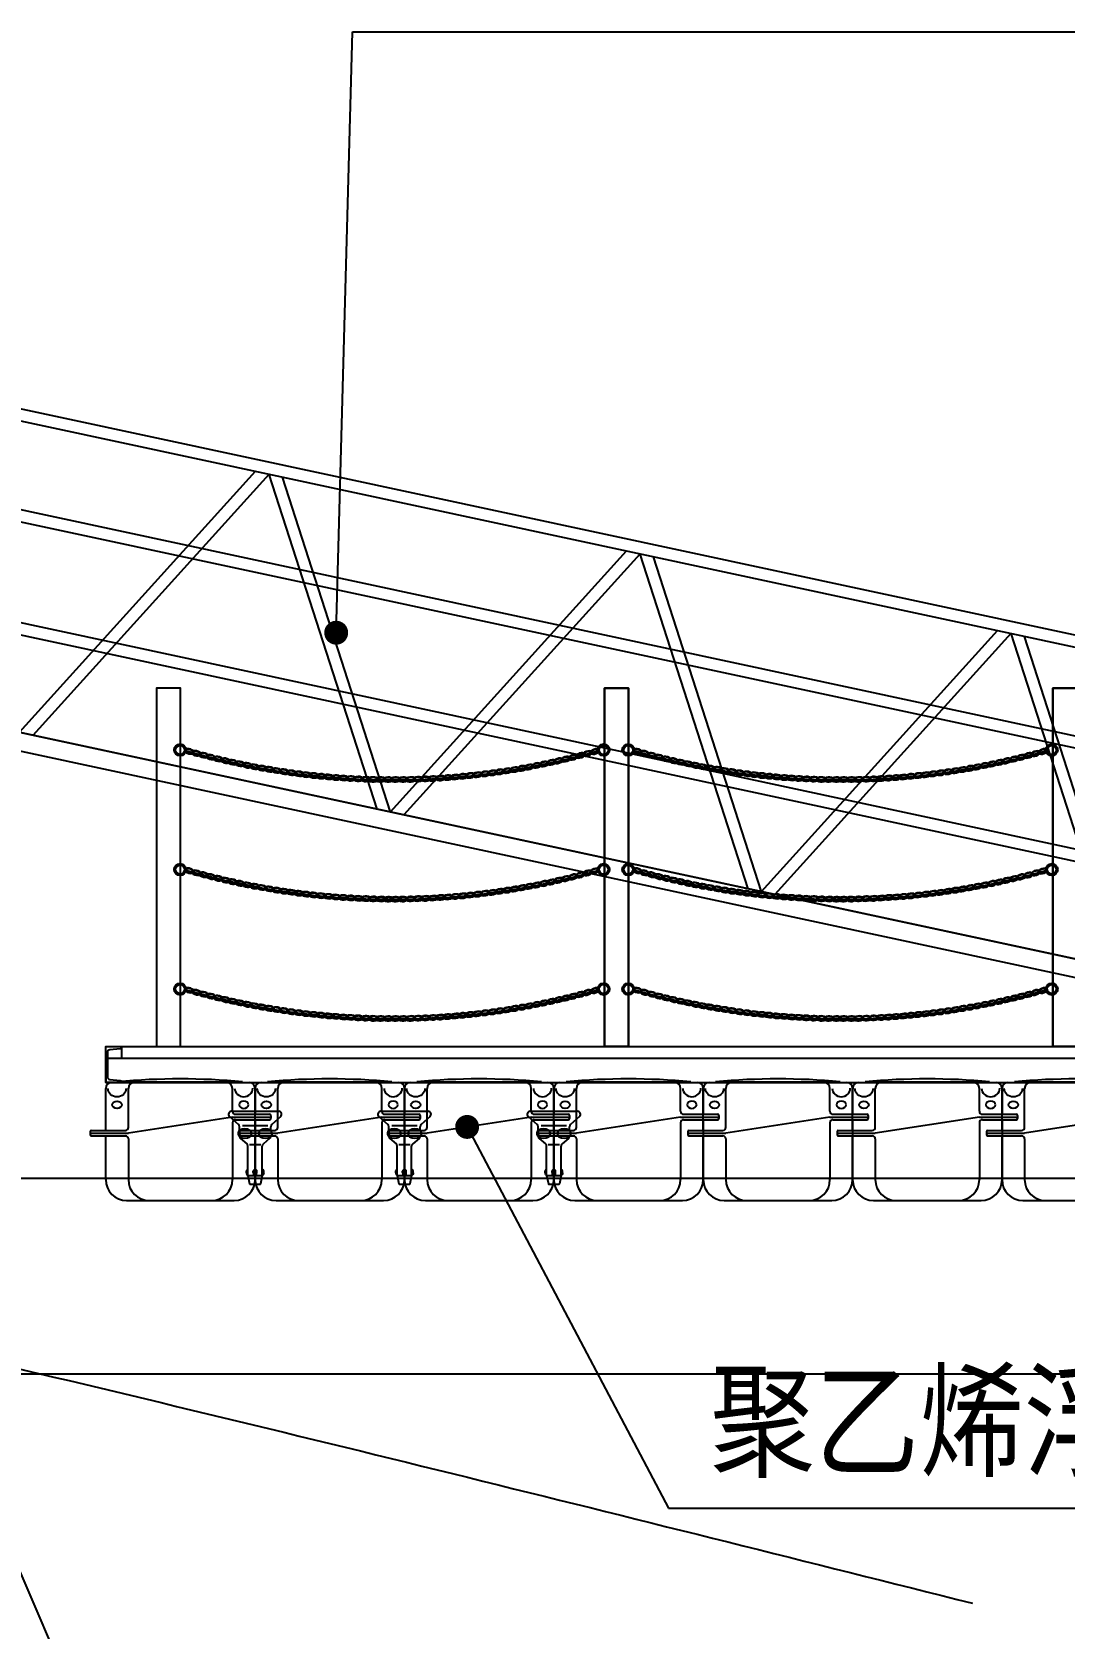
# Model space of a CAD drawing. Header units: millimetres. Extents: x 7263 to 319917, y -161937 to 156976.
# Drawn here: x 77229 to 80683, y 7155 to 12499 of the extents above; entities that cross this region are included whole.
import ezdxf

# ---------------------------------------------------------------- set-up
doc = ezdxf.new("R2010")
doc.units = ezdxf.units.MM
doc.header["$LTSCALE"] = 1000
for name, color, linetype in [('00-HATCH(填充)', 250, 'Continuous'), ('DIM_LEAD', 3, 'Continuous'), ('PUB_TEXT', 7, 'Continuous'), ('W-PLASTIC_RAILINGS塑木栏杆', 6, 'Continuous'), ('W-REVETMENT驳岸', 251, 'Continuous'), ('W-STEEL_FRAME钢架', 3, 'Continuous'), ('W-STEEL_KEEL钢龙骨', 5, 'Continuous')]:
    doc.layers.add(name, color=color, linetype=linetype)
doc.styles.add('_TCH_DIM', font='SIMPLEX.shx', dxfattribs={"bigfont": 'hztxt.shx'})

# ---------------------------------------------------------------- blocks, each defined once
blk = doc.blocks.new('引桥')
at = {"color": 4}
for p, q in [((-2273.4, 539.9), (-2290, 579.9)), ((2273.4, 539.9), (2290, 579.9)), ((-2490, 379.9), (-2450, 363.3)), ((2450, 363.3), (2490, 379.9))]:
    blk.add_line(p, q, dxfattribs=at)
at = {"color": 0}
for p, q in [((2450, 249.9), (-2450, 249.9)), ((2450, 209.9), (-2450, 209.9)), ((2450, -120.1), (-2450, -120.1)), ((2450, -160.1), (-2450, -160.1))]:
    blk.add_line(p, q, dxfattribs=at)
for p, q in [((-2500, -480.1), (-2571, -487.7)), ((-2500, -480.1), (-2500, -540.1)), ((-2500, -540.1), (-2571, -532.5)), ((2440, -540.1), (2500, -540.1)), ((2440, -540.1), (2447.6, -611.1)), ((2500, -540.1), (2492.4, -611.1))]:
    blk.add_line(p, q)
at = {"color": 3, "lineweight": 5}
for p, q in [((-2500, -540.1), (-2500, -480.1)), ((2500, -540.1), (2440, -540.1))]:
    blk.add_line(p, q, dxfattribs=at)
at = {"color": 3}
blk.add_line((2500, -480.1), (-2445, -480.1), dxfattribs=at)
at = {"color": 4}
for points in [[(2290, 579.9), (-2290, 579.9), (-2490, 379.9), (-2490, -480.1)], [(2273.4, 539.9), (-2273.4, 539.9), (-2450, 363.3), (-2450, -480.1)], [(2450, -480.1), (2450, 363.3), (2273.4, 539.9)], [(2490, -480.1), (2490, 379.9), (2290, 579.9)]]:
    blk.add_lwpolyline(points, dxfattribs=at)
for points in [[(-1316.4, 539.9), (-1905.3, -480.1)], [(-1270.2, 539.9), (-1859.1, -480.1)], [(-1270.2, 539.9), (-681.3, -480.1)], [(-1224, 539.9), (-635.1, -480.1)], [(-46.2, 539.9), (-635.1, -480.1)], [(0, 539.9), (-588.9, -480.1)], [(0, 539.9), (588.9, -480.1)], [(46.2, 539.9), (635.1, -480.1)], [(1224, 539.9), (635.1, -480.1)], [(1270.2, 539.9), (681.3, -480.1)], [(1270.2, 539.9), (1859.1, -480.1)], [(1316.4, 539.9), (1905.3, -480.1)], [(-1905.3, -480.1), (-2413.4, 400)], [(1905.3, -480.1), (2413.4, 400)], [(-1951.4, -480.1), (-2442.6, 370.7)], [(1951.4, -480.1), (2442.6, 370.7)]]:
    blk.add_lwpolyline(points)
for points in [[(-2440, -480.1), (-2500, -480.1), (-2500, -540.1), (-2440, -540.1)], [(2500, -480.1), (2440, -480.1), (2440, -540.1), (2500, -540.1)], [(-2443, -483.1), (-2497, -483.1), (-2497, -537.1), (-2443, -537.1)], [(2497, -483.1), (2443, -483.1), (2443, -537.1), (2497, -537.1)]]:
    blk.add_lwpolyline(points, close=True)
at = {"color": 3}
blk.add_lwpolyline([(-2445, -540.1), (2500, -540.1), (2500, -480.1), (-2445, -480.1)], dxfattribs=at)
for centre in [(-2560, -510.1), (2470, -600.1)]:
    blk.add_circle(centre, 9)
at = {"lineweight": -3}
blk.add_circle((2470, -600.1), 30, dxfattribs=at)
for centre, start, end in [((-2560, -510.1), 116.1956, 243.8044), ((2470, -600.1), 206.1956, 333.8044)]:
    blk.add_arc(centre, 25, start, end)
at = {"layer": '00-HATCH(填充)', "color": 0, "lineweight": -3, "ltscale": 0.5}
for p, q in [((2470, -612.6), (2470, -587.6)), ((2457.5, -600.1), (2482.5, -600.1))]:
    blk.add_line(p, q, dxfattribs=at)
at = {"layer": '00-HATCH(填充)', "color": 0, "lineweight": -3}
blk.add_circle((2470, -600.1), 6, dxfattribs=at)
blk = doc.blocks.new('*U487')
at = {"layer": 'W-PLASTIC_RAILINGS塑木栏杆'}
for centre, start_param, end_param in [((15.9, 0.7), 5.719675, 11.831037), ((41, 0.9), 2.578067, 8.689445)]:
    blk.add_ellipse(centre, major_axis=(15.9, 0.7), ratio=0.498883, start_param=start_param, end_param=end_param, dxfattribs=at)
for points, knots in [([(28.1, -1.9), (28.2, -1.8), (28.3, -1.6), (29, -1), (29.4, -0.5), (29.8, 0.2), (30, 0.5), (30, 1), (30, 1.1), (30, 1.3), (30, 1.5), (30, 1.8), (29.8, 2.3), (29.6, 2.6), (29.1, 3.2), (28.8, 3.5), (28.1, 4.1), (27.6, 4.4), (26.1, 5.2), (24.7, 5.7), (21.7, 6.5), (20, 6.7), (16.5, 6.9), (14.7, 6.8), (11.2, 6.3), (9.5, 5.9), (6.8, 5), (5.7, 4.5), (4.1, 3.5), (3.5, 3), (2.6, 2.1), (2.3, 1.7), (2, 1), (1.9, 0.7), (1.8, 0.1), (1.8, -0.2), (2, -0.8), (2.2, -1.1), (2.7, -1.8), (3.1, -2.2), (4.1, -2.9), (4.7, -3.3), (6, -3.9), (6.8, -4.2), (9, -4.9), (10.5, -5.2), (13.9, -5.5), (15.6, -5.5), (19, -5.2), (20.7, -4.9), (23.8, -4.1), (25.2, -3.6), (26.4, -3), (26.4, -2.9), (26.5, -2.9)], [5.672591, 5.672591, 5.672591, 5.672591, 5.732045, 5.732045, 5.989329, 5.989329, 6.173043, 6.173043, 6.283185, 6.283185, 6.283185, 6.455274, 6.455274, 6.627362, 6.627362, 6.79945, 6.79945, 6.971538, 6.971538, 7.326596, 7.326596, 7.681654, 7.681654, 8.036712, 8.036712, 8.39177, 8.39177, 8.689562, 8.689562, 8.937439, 8.937439, 9.144062, 9.144062, 9.350686, 9.350686, 9.55731, 9.55731, 9.763933, 9.763933, 9.970557, 9.970557, 10.177181, 10.177181, 10.383804, 10.383804, 10.72734, 10.72734, 11.070875, 11.070875, 11.414411, 11.414411, 11.757946, 11.757946, 11.773982, 11.773982, 11.773982, 11.773982]), ([(28.9, 3.4), (28.6, 3.2), (28.3, 2.9), (27.7, 2.3), (27.4, 1.9), (27, 1.2), (26.9, 0.9), (26.9, 0.3), (26.9, 0), (27.1, -0.6), (27.3, -1), (27.8, -1.7), (28.2, -2), (29.1, -2.7), (29.7, -3.1), (31.1, -3.7), (31.8, -4), (34, -4.7), (35.6, -5), (38.9, -5.3), (40.7, -5.3), (44.1, -5.1), (45.8, -4.8), (48.8, -3.9), (50.2, -3.4), (52.2, -2.3), (53, -1.8), (54.1, -0.9), (54.5, -0.4), (54.9, 0.4), (55, 0.7), (55.1, 1.1), (55.1, 1.3), (55.1, 1.5), (55.1, 1.7), (55, 1.9), (54.8, 2.5), (54.7, 2.8), (54.2, 3.3), (53.9, 3.6), (53.2, 4.2), (52.7, 4.5), (51.1, 5.4), (49.8, 5.9), (46.8, 6.7), (45.1, 6.9), (41.6, 7.1), (39.7, 7), (36.3, 6.5), (34.6, 6.1), (32.1, 5.3), (31.2, 4.9), (30.4, 4.4)], [2.530994, 2.530994, 2.530994, 2.530994, 2.654253, 2.654253, 2.860877, 2.860877, 3.067501, 3.067501, 3.274124, 3.274124, 3.480748, 3.480748, 3.687372, 3.687372, 3.893995, 3.893995, 4.100619, 4.100619, 4.444154, 4.444154, 4.78769, 4.78769, 5.131226, 5.131226, 5.474761, 5.474761, 5.732045, 5.732045, 5.989329, 5.989329, 6.173043, 6.173043, 6.283185, 6.283185, 6.283185, 6.455274, 6.455274, 6.627362, 6.627362, 6.79945, 6.79945, 6.971538, 6.971538, 7.326596, 7.326596, 7.681654, 7.681654, 8.036712, 8.036712, 8.39177, 8.39177, 8.632388, 8.632388, 8.632388, 8.632388])]:
    blk.add_open_spline(points, degree=3, knots=knots, dxfattribs=at)
blk = doc.blocks.new('*U500')
at = {"layer": 'W-REVETMENT驳岸', "color": 0, "linetype": 'ByBlock', "lineweight": -2, "transparency": 16777216}
for p, rotation in [((77739.5, 10094.3, 0), 343.7596410642825), ((79072.9, 10078.3, 0), 14.86390867800652), ((77787.7, 10080.8, 0), 344.911650975902), ((77836.1, 10068.3, 0), 346.0636608875211), ((77884.7, 10056.7, 0), 347.2156707991407), ((77933.6, 10046.1, 0), 348.3676807107602), ((77982.7, 10036.6, 0), 349.5196906223796), ((78877.7, 10034.8, 0), 10.25586903152982), ((78926.9, 10044.2, 0), 11.40787894314867), ((78975.8, 10054.6, 0), 12.55988885476818), ((79024.5, 10065.9, 0), 13.71189876638768), ((78031.9, 10028, 0), 350.6717005339992), ((78081.3, 10020.3, 0), 351.8237104456187), ((78130.9, 10013.7, 0), 352.9757203572381), ((78180.6, 10008.1, 0), 354.1277302688576), ((78230.3, 10003.5, 0), 355.2797401804769), ((78280.2, 9999.9, 0), 356.4317500920961), ((78330.1, 9997.3, 0), 357.5837600037153), ((78380.1, 9995.7, 0), 358.7357699153353), ((78430.1, 9995.1, 0), 359.8877798269535), ((78480.1, 9995.5, 0), 1.039789738574166), ((78530.1, 9996.9, 0), 2.191799650193632), ((78580, 9999.3, 0), 3.343809561812793), ((78629.9, 10002.7, 0), 4.495819473431808), ((78679.7, 10007.1, 0), 5.647829385051256), ((78729.4, 10012.6, 0), 6.799839296671062), ((78779, 10019, 0), 7.951849208291101), ((78828.5, 10026.4, 0), 9.103859119910657)]:
    blk.add_blockref('*U487', p, dxfattribs=dict(at, rotation=rotation))
blk = doc.blocks.new('*U485')
at = {"layer": 'W-PLASTIC_RAILINGS塑木栏杆'}
for centre, start_param, end_param in [((15.9, 0.7), 5.719675, 11.831037), ((41, 0.9), 2.578067, 8.689445)]:
    blk.add_ellipse(centre, major_axis=(15.9, 0.7), ratio=0.498883, start_param=start_param, end_param=end_param, dxfattribs=at)
for points, knots in [([(28.1, -1.9), (28.2, -1.8), (28.3, -1.6), (29, -1), (29.4, -0.5), (29.8, 0.2), (30, 0.5), (30, 1), (30, 1.1), (30, 1.3), (30, 1.5), (30, 1.8), (29.8, 2.3), (29.6, 2.6), (29.1, 3.2), (28.8, 3.5), (28.1, 4.1), (27.6, 4.4), (26.1, 5.2), (24.7, 5.7), (21.7, 6.5), (20, 6.7), (16.5, 6.9), (14.7, 6.8), (11.2, 6.3), (9.5, 5.9), (6.8, 5), (5.7, 4.5), (4.1, 3.5), (3.5, 3), (2.6, 2.1), (2.3, 1.7), (2, 1), (1.9, 0.7), (1.8, 0.1), (1.8, -0.2), (2, -0.8), (2.2, -1.1), (2.7, -1.8), (3.1, -2.2), (4.1, -2.9), (4.7, -3.3), (6, -3.9), (6.8, -4.2), (9, -4.9), (10.5, -5.2), (13.9, -5.5), (15.6, -5.5), (19, -5.2), (20.7, -4.9), (23.8, -4.1), (25.2, -3.6), (26.4, -3), (26.4, -2.9), (26.5, -2.9)], [5.672591, 5.672591, 5.672591, 5.672591, 5.732045, 5.732045, 5.989329, 5.989329, 6.173043, 6.173043, 6.283185, 6.283185, 6.283185, 6.455274, 6.455274, 6.627362, 6.627362, 6.79945, 6.79945, 6.971538, 6.971538, 7.326596, 7.326596, 7.681654, 7.681654, 8.036712, 8.036712, 8.39177, 8.39177, 8.689562, 8.689562, 8.937439, 8.937439, 9.144062, 9.144062, 9.350686, 9.350686, 9.55731, 9.55731, 9.763933, 9.763933, 9.970557, 9.970557, 10.177181, 10.177181, 10.383804, 10.383804, 10.72734, 10.72734, 11.070875, 11.070875, 11.414411, 11.414411, 11.757946, 11.757946, 11.773982, 11.773982, 11.773982, 11.773982]), ([(28.9, 3.4), (28.6, 3.2), (28.3, 2.9), (27.7, 2.3), (27.4, 1.9), (27, 1.2), (26.9, 0.9), (26.9, 0.3), (26.9, 0), (27.1, -0.6), (27.3, -1), (27.8, -1.7), (28.2, -2), (29.1, -2.7), (29.7, -3.1), (31.1, -3.7), (31.8, -4), (34, -4.7), (35.6, -5), (38.9, -5.3), (40.7, -5.3), (44.1, -5.1), (45.8, -4.8), (48.8, -3.9), (50.2, -3.4), (52.2, -2.3), (53, -1.8), (54.1, -0.9), (54.5, -0.4), (54.9, 0.4), (55, 0.7), (55.1, 1.1), (55.1, 1.3), (55.1, 1.5), (55.1, 1.7), (55, 1.9), (54.8, 2.5), (54.7, 2.8), (54.2, 3.3), (53.9, 3.6), (53.2, 4.2), (52.7, 4.5), (51.1, 5.4), (49.8, 5.9), (46.8, 6.7), (45.1, 6.9), (41.6, 7.1), (39.7, 7), (36.3, 6.5), (34.6, 6.1), (32.1, 5.3), (31.2, 4.9), (30.4, 4.4)], [2.530994, 2.530994, 2.530994, 2.530994, 2.654253, 2.654253, 2.860877, 2.860877, 3.067501, 3.067501, 3.274124, 3.274124, 3.480748, 3.480748, 3.687372, 3.687372, 3.893995, 3.893995, 4.100619, 4.100619, 4.444154, 4.444154, 4.78769, 4.78769, 5.131226, 5.131226, 5.474761, 5.474761, 5.732045, 5.732045, 5.989329, 5.989329, 6.173043, 6.173043, 6.283185, 6.283185, 6.283185, 6.455274, 6.455274, 6.627362, 6.627362, 6.79945, 6.79945, 6.971538, 6.971538, 7.326596, 7.326596, 7.681654, 7.681654, 8.036712, 8.036712, 8.39177, 8.39177, 8.632388, 8.632388, 8.632388, 8.632388])]:
    blk.add_open_spline(points, degree=3, knots=knots, dxfattribs=at)
blk = doc.blocks.new('*U486')
at = {"layer": 'W-REVETMENT驳岸', "color": 0, "linetype": 'ByBlock', "lineweight": -2, "transparency": 16777216}
for p, rotation in [((77739.5, 9694.3, 0), 343.7596410642825), ((77787.7, 9680.8, 0), 344.911650975902), ((77836.1, 9668.3, 0), 346.0636608875211), ((78975.8, 9654.6, 0), 12.55988885476818), ((79024.5, 9665.9, 0), 13.71189876638768), ((79072.9, 9678.3, 0), 14.86390867800652), ((77884.7, 9656.7, 0), 347.2156707991407), ((77933.6, 9646.1, 0), 348.3676807107602), ((77982.7, 9636.6, 0), 349.5196906223796), ((78031.9, 9628, 0), 350.6717005339992), ((78081.3, 9620.3, 0), 351.8237104456187), ((78130.9, 9613.7, 0), 352.9757203572381), ((78679.7, 9607.1, 0), 5.647829385051256), ((78729.4, 9612.6, 0), 6.799839296671062), ((78779, 9619, 0), 7.951849208291101), ((78828.5, 9626.4, 0), 9.103859119910657), ((78877.7, 9634.8, 0), 10.25586903152982), ((78926.9, 9644.2, 0), 11.40787894314867), ((78180.6, 9608.1, 0), 354.1277302688576), ((78230.3, 9603.5, 0), 355.2797401804769), ((78280.2, 9599.9, 0), 356.4317500920961), ((78330.1, 9597.3, 0), 357.5837600037153), ((78380.1, 9595.7, 0), 358.7357699153353), ((78430.1, 9595.1, 0), 359.8877798269535), ((78480.1, 9595.5, 0), 1.039789738574166), ((78530.1, 9596.9, 0), 2.191799650193632), ((78580, 9599.3, 0), 3.343809561812793), ((78629.9, 9602.7, 0), 4.495819473431808)]:
    blk.add_blockref('*U485', p, dxfattribs=dict(at, rotation=rotation))
blk = doc.blocks.new('*U498')
at = {"layer": 'W-PLASTIC_RAILINGS塑木栏杆'}
for centre, start_param, end_param in [((15.9, 0.7), 5.719675, 11.831037), ((41, 0.9), 2.578067, 8.689445)]:
    blk.add_ellipse(centre, major_axis=(15.9, 0.7), ratio=0.498883, start_param=start_param, end_param=end_param, dxfattribs=at)
for points, knots in [([(28.1, -1.9), (28.2, -1.8), (28.3, -1.6), (29, -1), (29.4, -0.5), (29.8, 0.2), (30, 0.5), (30, 1), (30, 1.1), (30, 1.3), (30, 1.5), (30, 1.8), (29.8, 2.3), (29.6, 2.6), (29.1, 3.2), (28.8, 3.5), (28.1, 4.1), (27.6, 4.4), (26.1, 5.2), (24.7, 5.7), (21.7, 6.5), (20, 6.7), (16.5, 6.9), (14.7, 6.8), (11.2, 6.3), (9.5, 5.9), (6.8, 5), (5.7, 4.5), (4.1, 3.5), (3.5, 3), (2.6, 2.1), (2.3, 1.7), (2, 1), (1.9, 0.7), (1.8, 0.1), (1.8, -0.2), (2, -0.8), (2.2, -1.1), (2.7, -1.8), (3.1, -2.2), (4.1, -2.9), (4.7, -3.3), (6, -3.9), (6.8, -4.2), (9, -4.9), (10.5, -5.2), (13.9, -5.5), (15.6, -5.5), (19, -5.2), (20.7, -4.9), (23.8, -4.1), (25.2, -3.6), (26.4, -3), (26.4, -2.9), (26.5, -2.9)], [5.672591, 5.672591, 5.672591, 5.672591, 5.732045, 5.732045, 5.989329, 5.989329, 6.173043, 6.173043, 6.283185, 6.283185, 6.283185, 6.455274, 6.455274, 6.627362, 6.627362, 6.79945, 6.79945, 6.971538, 6.971538, 7.326596, 7.326596, 7.681654, 7.681654, 8.036712, 8.036712, 8.39177, 8.39177, 8.689562, 8.689562, 8.937439, 8.937439, 9.144062, 9.144062, 9.350686, 9.350686, 9.55731, 9.55731, 9.763933, 9.763933, 9.970557, 9.970557, 10.177181, 10.177181, 10.383804, 10.383804, 10.72734, 10.72734, 11.070875, 11.070875, 11.414411, 11.414411, 11.757946, 11.757946, 11.773982, 11.773982, 11.773982, 11.773982]), ([(28.9, 3.4), (28.6, 3.2), (28.3, 2.9), (27.7, 2.3), (27.4, 1.9), (27, 1.2), (26.9, 0.9), (26.9, 0.3), (26.9, 0), (27.1, -0.6), (27.3, -1), (27.8, -1.7), (28.2, -2), (29.1, -2.7), (29.7, -3.1), (31.1, -3.7), (31.8, -4), (34, -4.7), (35.6, -5), (38.9, -5.3), (40.7, -5.3), (44.1, -5.1), (45.8, -4.8), (48.8, -3.9), (50.2, -3.4), (52.2, -2.3), (53, -1.8), (54.1, -0.9), (54.5, -0.4), (54.9, 0.4), (55, 0.7), (55.1, 1.1), (55.1, 1.3), (55.1, 1.5), (55.1, 1.7), (55, 1.9), (54.8, 2.5), (54.7, 2.8), (54.2, 3.3), (53.9, 3.6), (53.2, 4.2), (52.7, 4.5), (51.1, 5.4), (49.8, 5.9), (46.8, 6.7), (45.1, 6.9), (41.6, 7.1), (39.7, 7), (36.3, 6.5), (34.6, 6.1), (32.1, 5.3), (31.2, 4.9), (30.4, 4.4)], [2.530994, 2.530994, 2.530994, 2.530994, 2.654253, 2.654253, 2.860877, 2.860877, 3.067501, 3.067501, 3.274124, 3.274124, 3.480748, 3.480748, 3.687372, 3.687372, 3.893995, 3.893995, 4.100619, 4.100619, 4.444154, 4.444154, 4.78769, 4.78769, 5.131226, 5.131226, 5.474761, 5.474761, 5.732045, 5.732045, 5.989329, 5.989329, 6.173043, 6.173043, 6.283185, 6.283185, 6.283185, 6.455274, 6.455274, 6.627362, 6.627362, 6.79945, 6.79945, 6.971538, 6.971538, 7.326596, 7.326596, 7.681654, 7.681654, 8.036712, 8.036712, 8.39177, 8.39177, 8.632388, 8.632388, 8.632388, 8.632388])]:
    blk.add_open_spline(points, degree=3, knots=knots, dxfattribs=at)
blk = doc.blocks.new('*U499')
at = {"layer": 'W-REVETMENT驳岸', "color": 0, "linetype": 'ByBlock', "lineweight": -2, "transparency": 16777216}
for p, rotation in [((77739.5, 9294.3, 0), 343.7596410642825), ((79072.9, 9278.3, 0), 14.86390867800652), ((77787.7, 9280.8, 0), 344.911650975902), ((77836.1, 9268.3, 0), 346.0636608875211), ((77884.7, 9256.7, 0), 347.2156707991407), ((77933.6, 9246.1, 0), 348.3676807107602), ((77982.7, 9236.6, 0), 349.5196906223796), ((78828.5, 9226.4, 0), 9.103859119910657), ((78877.7, 9234.8, 0), 10.25586903152982), ((78926.9, 9244.2, 0), 11.40787894314867), ((78975.8, 9254.6, 0), 12.55988885476818), ((79024.5, 9265.9, 0), 13.71189876638768), ((78031.9, 9228, 0), 350.6717005339992), ((78081.3, 9220.3, 0), 351.8237104456187), ((78130.9, 9213.7, 0), 352.9757203572381), ((78180.6, 9208.1, 0), 354.1277302688576), ((78230.3, 9203.5, 0), 355.2797401804769), ((78280.2, 9199.9, 0), 356.4317500920961), ((78330.1, 9197.3, 0), 357.5837600037153), ((78380.1, 9195.7, 0), 358.7357699153353), ((78430.1, 9195.1, 0), 359.8877798269535), ((78480.1, 9195.5, 0), 1.039789738574166), ((78530.1, 9196.9, 0), 2.191799650193632), ((78580, 9199.3, 0), 3.343809561812793), ((78629.9, 9202.7, 0), 4.495819473431808), ((78679.7, 9207.1, 0), 5.647829385051256), ((78729.4, 9212.6, 0), 6.799839296671062), ((78779, 9219, 0), 7.951849208291101)]:
    blk.add_blockref('*U498', p, dxfattribs=dict(at, rotation=rotation))
blk = doc.blocks.new('*U493')
at = {"layer": 'W-PLASTIC_RAILINGS塑木栏杆'}
for centre, start_param, end_param in [((15.9, 0.7), 5.719675, 11.831037), ((41, 0.9), 2.578067, 8.689445)]:
    blk.add_ellipse(centre, major_axis=(15.9, 0.7), ratio=0.498883, start_param=start_param, end_param=end_param, dxfattribs=at)
for points, knots in [([(28.1, -1.9), (28.2, -1.8), (28.3, -1.6), (29, -1), (29.4, -0.5), (29.8, 0.2), (30, 0.5), (30, 1), (30, 1.1), (30, 1.3), (30, 1.5), (30, 1.8), (29.8, 2.3), (29.6, 2.6), (29.1, 3.2), (28.8, 3.5), (28.1, 4.1), (27.6, 4.4), (26.1, 5.2), (24.7, 5.7), (21.7, 6.5), (20, 6.7), (16.5, 6.9), (14.7, 6.8), (11.2, 6.3), (9.5, 5.9), (6.8, 5), (5.7, 4.5), (4.1, 3.5), (3.5, 3), (2.6, 2.1), (2.3, 1.7), (2, 1), (1.9, 0.7), (1.8, 0.1), (1.8, -0.2), (2, -0.8), (2.2, -1.1), (2.7, -1.8), (3.1, -2.2), (4.1, -2.9), (4.7, -3.3), (6, -3.9), (6.8, -4.2), (9, -4.9), (10.5, -5.2), (13.9, -5.5), (15.6, -5.5), (19, -5.2), (20.7, -4.9), (23.8, -4.1), (25.2, -3.6), (26.4, -3), (26.4, -2.9), (26.5, -2.9)], [5.672591, 5.672591, 5.672591, 5.672591, 5.732045, 5.732045, 5.989329, 5.989329, 6.173043, 6.173043, 6.283185, 6.283185, 6.283185, 6.455274, 6.455274, 6.627362, 6.627362, 6.79945, 6.79945, 6.971538, 6.971538, 7.326596, 7.326596, 7.681654, 7.681654, 8.036712, 8.036712, 8.39177, 8.39177, 8.689562, 8.689562, 8.937439, 8.937439, 9.144062, 9.144062, 9.350686, 9.350686, 9.55731, 9.55731, 9.763933, 9.763933, 9.970557, 9.970557, 10.177181, 10.177181, 10.383804, 10.383804, 10.72734, 10.72734, 11.070875, 11.070875, 11.414411, 11.414411, 11.757946, 11.757946, 11.773982, 11.773982, 11.773982, 11.773982]), ([(28.9, 3.4), (28.6, 3.2), (28.3, 2.9), (27.7, 2.3), (27.4, 1.9), (27, 1.2), (26.9, 0.9), (26.9, 0.3), (26.9, 0), (27.1, -0.6), (27.3, -1), (27.8, -1.7), (28.2, -2), (29.1, -2.7), (29.7, -3.1), (31.1, -3.7), (31.8, -4), (34, -4.7), (35.6, -5), (38.9, -5.3), (40.7, -5.3), (44.1, -5.1), (45.8, -4.8), (48.8, -3.9), (50.2, -3.4), (52.2, -2.3), (53, -1.8), (54.1, -0.9), (54.5, -0.4), (54.9, 0.4), (55, 0.7), (55.1, 1.1), (55.1, 1.3), (55.1, 1.5), (55.1, 1.7), (55, 1.9), (54.8, 2.5), (54.7, 2.8), (54.2, 3.3), (53.9, 3.6), (53.2, 4.2), (52.7, 4.5), (51.1, 5.4), (49.8, 5.9), (46.8, 6.7), (45.1, 6.9), (41.6, 7.1), (39.7, 7), (36.3, 6.5), (34.6, 6.1), (32.1, 5.3), (31.2, 4.9), (30.4, 4.4)], [2.530994, 2.530994, 2.530994, 2.530994, 2.654253, 2.654253, 2.860877, 2.860877, 3.067501, 3.067501, 3.274124, 3.274124, 3.480748, 3.480748, 3.687372, 3.687372, 3.893995, 3.893995, 4.100619, 4.100619, 4.444154, 4.444154, 4.78769, 4.78769, 5.131226, 5.131226, 5.474761, 5.474761, 5.732045, 5.732045, 5.989329, 5.989329, 6.173043, 6.173043, 6.283185, 6.283185, 6.283185, 6.455274, 6.455274, 6.627362, 6.627362, 6.79945, 6.79945, 6.971538, 6.971538, 7.326596, 7.326596, 7.681654, 7.681654, 8.036712, 8.036712, 8.39177, 8.39177, 8.632388, 8.632388, 8.632388, 8.632388])]:
    blk.add_open_spline(points, degree=3, knots=knots, dxfattribs=at)
blk = doc.blocks.new('*U492')
at = {"layer": 'W-REVETMENT驳岸', "color": 0, "linetype": 'ByBlock', "lineweight": -2, "transparency": 16777216}
for p, rotation in [((79239.5, 10094.3, 0), 343.7596410642825), ((80572.9, 10078.3, 0), 14.86390867800652), ((79287.7, 10080.8, 0), 344.911650975902), ((79336.1, 10068.3, 0), 346.0636608875211), ((79384.7, 10056.7, 0), 347.2156707991407), ((79433.6, 10046.1, 0), 348.3676807107602), ((79482.7, 10036.6, 0), 349.5196906223796), ((80377.7, 10034.8, 0), 10.25586903152982), ((80426.9, 10044.2, 0), 11.40787894314867), ((80475.8, 10054.6, 0), 12.55988885476818), ((80524.5, 10065.9, 0), 13.71189876638768), ((79531.9, 10028, 0), 350.6717005339992), ((79581.3, 10020.3, 0), 351.8237104456187), ((79630.9, 10013.7, 0), 352.9757203572381), ((79680.6, 10008.1, 0), 354.1277302688576), ((79730.3, 10003.5, 0), 355.2797401804769), ((79780.2, 9999.9, 0), 356.4317500920961), ((79830.1, 9997.3, 0), 357.5837600037153), ((79880.1, 9995.7, 0), 358.7357699153353), ((79930.1, 9995.1, 0), 359.8877798269535), ((79980.1, 9995.5, 0), 1.039789738574166), ((80030.1, 9996.9, 0), 2.191799650193632), ((80080, 9999.3, 0), 3.343809561812793), ((80129.9, 10002.7, 0), 4.495819473431808), ((80179.7, 10007.1, 0), 5.647829385051256), ((80229.4, 10012.6, 0), 6.799839296671062), ((80279, 10019, 0), 7.951849208291101), ((80328.5, 10026.4, 0), 9.103859119910657)]:
    blk.add_blockref('*U493', p, dxfattribs=dict(at, rotation=rotation))
blk = doc.blocks.new('*U488')
at = {"layer": 'W-PLASTIC_RAILINGS塑木栏杆'}
for centre, start_param, end_param in [((15.9, 0.7), 5.719675, 11.831037), ((41, 0.9), 2.578067, 8.689445)]:
    blk.add_ellipse(centre, major_axis=(15.9, 0.7), ratio=0.498883, start_param=start_param, end_param=end_param, dxfattribs=at)
for points, knots in [([(28.1, -1.9), (28.2, -1.8), (28.3, -1.6), (29, -1), (29.4, -0.5), (29.8, 0.2), (30, 0.5), (30, 1), (30, 1.1), (30, 1.3), (30, 1.5), (30, 1.8), (29.8, 2.3), (29.6, 2.6), (29.1, 3.2), (28.8, 3.5), (28.1, 4.1), (27.6, 4.4), (26.1, 5.2), (24.7, 5.7), (21.7, 6.5), (20, 6.7), (16.5, 6.9), (14.7, 6.8), (11.2, 6.3), (9.5, 5.9), (6.8, 5), (5.7, 4.5), (4.1, 3.5), (3.5, 3), (2.6, 2.1), (2.3, 1.7), (2, 1), (1.9, 0.7), (1.8, 0.1), (1.8, -0.2), (2, -0.8), (2.2, -1.1), (2.7, -1.8), (3.1, -2.2), (4.1, -2.9), (4.7, -3.3), (6, -3.9), (6.8, -4.2), (9, -4.9), (10.5, -5.2), (13.9, -5.5), (15.6, -5.5), (19, -5.2), (20.7, -4.9), (23.8, -4.1), (25.2, -3.6), (26.4, -3), (26.4, -2.9), (26.5, -2.9)], [5.672591, 5.672591, 5.672591, 5.672591, 5.732045, 5.732045, 5.989329, 5.989329, 6.173043, 6.173043, 6.283185, 6.283185, 6.283185, 6.455274, 6.455274, 6.627362, 6.627362, 6.79945, 6.79945, 6.971538, 6.971538, 7.326596, 7.326596, 7.681654, 7.681654, 8.036712, 8.036712, 8.39177, 8.39177, 8.689562, 8.689562, 8.937439, 8.937439, 9.144062, 9.144062, 9.350686, 9.350686, 9.55731, 9.55731, 9.763933, 9.763933, 9.970557, 9.970557, 10.177181, 10.177181, 10.383804, 10.383804, 10.72734, 10.72734, 11.070875, 11.070875, 11.414411, 11.414411, 11.757946, 11.757946, 11.773982, 11.773982, 11.773982, 11.773982]), ([(28.9, 3.4), (28.6, 3.2), (28.3, 2.9), (27.7, 2.3), (27.4, 1.9), (27, 1.2), (26.9, 0.9), (26.9, 0.3), (26.9, 0), (27.1, -0.6), (27.3, -1), (27.8, -1.7), (28.2, -2), (29.1, -2.7), (29.7, -3.1), (31.1, -3.7), (31.8, -4), (34, -4.7), (35.6, -5), (38.9, -5.3), (40.7, -5.3), (44.1, -5.1), (45.8, -4.8), (48.8, -3.9), (50.2, -3.4), (52.2, -2.3), (53, -1.8), (54.1, -0.9), (54.5, -0.4), (54.9, 0.4), (55, 0.7), (55.1, 1.1), (55.1, 1.3), (55.1, 1.5), (55.1, 1.7), (55, 1.9), (54.8, 2.5), (54.7, 2.8), (54.2, 3.3), (53.9, 3.6), (53.2, 4.2), (52.7, 4.5), (51.1, 5.4), (49.8, 5.9), (46.8, 6.7), (45.1, 6.9), (41.6, 7.1), (39.7, 7), (36.3, 6.5), (34.6, 6.1), (32.1, 5.3), (31.2, 4.9), (30.4, 4.4)], [2.530994, 2.530994, 2.530994, 2.530994, 2.654253, 2.654253, 2.860877, 2.860877, 3.067501, 3.067501, 3.274124, 3.274124, 3.480748, 3.480748, 3.687372, 3.687372, 3.893995, 3.893995, 4.100619, 4.100619, 4.444154, 4.444154, 4.78769, 4.78769, 5.131226, 5.131226, 5.474761, 5.474761, 5.732045, 5.732045, 5.989329, 5.989329, 6.173043, 6.173043, 6.283185, 6.283185, 6.283185, 6.455274, 6.455274, 6.627362, 6.627362, 6.79945, 6.79945, 6.971538, 6.971538, 7.326596, 7.326596, 7.681654, 7.681654, 8.036712, 8.036712, 8.39177, 8.39177, 8.632388, 8.632388, 8.632388, 8.632388])]:
    blk.add_open_spline(points, degree=3, knots=knots, dxfattribs=at)
blk = doc.blocks.new('*U489')
at = {"layer": 'W-REVETMENT驳岸', "color": 0, "linetype": 'ByBlock', "lineweight": -2, "transparency": 16777216}
for p, rotation in [((79239.5, 9694.3, 0), 343.7596410642825), ((79287.7, 9680.8, 0), 344.911650975902), ((79336.1, 9668.3, 0), 346.0636608875211), ((80475.8, 9654.6, 0), 12.55988885476818), ((80524.5, 9665.9, 0), 13.71189876638768), ((80572.9, 9678.3, 0), 14.86390867800652), ((79384.7, 9656.7, 0), 347.2156707991407), ((79433.6, 9646.1, 0), 348.3676807107602), ((79482.7, 9636.6, 0), 349.5196906223796), ((79531.9, 9628, 0), 350.6717005339992), ((79581.3, 9620.3, 0), 351.8237104456187), ((79630.9, 9613.7, 0), 352.9757203572381), ((80179.7, 9607.1, 0), 5.647829385051256), ((80229.4, 9612.6, 0), 6.799839296671062), ((80279, 9619, 0), 7.951849208291101), ((80328.5, 9626.4, 0), 9.103859119910657), ((80377.7, 9634.8, 0), 10.25586903152982), ((80426.9, 9644.2, 0), 11.40787894314867), ((79680.6, 9608.1, 0), 354.1277302688576), ((79730.3, 9603.5, 0), 355.2797401804769), ((79780.2, 9599.9, 0), 356.4317500920961), ((79830.1, 9597.3, 0), 357.5837600037153), ((79880.1, 9595.7, 0), 358.7357699153353), ((79930.1, 9595.1, 0), 359.8877798269535), ((79980.1, 9595.5, 0), 1.039789738574166), ((80030.1, 9596.9, 0), 2.191799650193632), ((80080, 9599.3, 0), 3.343809561812793), ((80129.9, 9602.7, 0), 4.495819473431808)]:
    blk.add_blockref('*U488', p, dxfattribs=dict(at, rotation=rotation))
blk = doc.blocks.new('*U490')
at = {"layer": 'W-PLASTIC_RAILINGS塑木栏杆'}
for centre, start_param, end_param in [((15.9, 0.7), 5.719675, 11.831037), ((41, 0.9), 2.578067, 8.689445)]:
    blk.add_ellipse(centre, major_axis=(15.9, 0.7), ratio=0.498883, start_param=start_param, end_param=end_param, dxfattribs=at)
for points, knots in [([(28.1, -1.9), (28.2, -1.8), (28.3, -1.6), (29, -1), (29.4, -0.5), (29.8, 0.2), (30, 0.5), (30, 1), (30, 1.1), (30, 1.3), (30, 1.5), (30, 1.8), (29.8, 2.3), (29.6, 2.6), (29.1, 3.2), (28.8, 3.5), (28.1, 4.1), (27.6, 4.4), (26.1, 5.2), (24.7, 5.7), (21.7, 6.5), (20, 6.7), (16.5, 6.9), (14.7, 6.8), (11.2, 6.3), (9.5, 5.9), (6.8, 5), (5.7, 4.5), (4.1, 3.5), (3.5, 3), (2.6, 2.1), (2.3, 1.7), (2, 1), (1.9, 0.7), (1.8, 0.1), (1.8, -0.2), (2, -0.8), (2.2, -1.1), (2.7, -1.8), (3.1, -2.2), (4.1, -2.9), (4.7, -3.3), (6, -3.9), (6.8, -4.2), (9, -4.9), (10.5, -5.2), (13.9, -5.5), (15.6, -5.5), (19, -5.2), (20.7, -4.9), (23.8, -4.1), (25.2, -3.6), (26.4, -3), (26.4, -2.9), (26.5, -2.9)], [5.672591, 5.672591, 5.672591, 5.672591, 5.732045, 5.732045, 5.989329, 5.989329, 6.173043, 6.173043, 6.283185, 6.283185, 6.283185, 6.455274, 6.455274, 6.627362, 6.627362, 6.79945, 6.79945, 6.971538, 6.971538, 7.326596, 7.326596, 7.681654, 7.681654, 8.036712, 8.036712, 8.39177, 8.39177, 8.689562, 8.689562, 8.937439, 8.937439, 9.144062, 9.144062, 9.350686, 9.350686, 9.55731, 9.55731, 9.763933, 9.763933, 9.970557, 9.970557, 10.177181, 10.177181, 10.383804, 10.383804, 10.72734, 10.72734, 11.070875, 11.070875, 11.414411, 11.414411, 11.757946, 11.757946, 11.773982, 11.773982, 11.773982, 11.773982]), ([(28.9, 3.4), (28.6, 3.2), (28.3, 2.9), (27.7, 2.3), (27.4, 1.9), (27, 1.2), (26.9, 0.9), (26.9, 0.3), (26.9, 0), (27.1, -0.6), (27.3, -1), (27.8, -1.7), (28.2, -2), (29.1, -2.7), (29.7, -3.1), (31.1, -3.7), (31.8, -4), (34, -4.7), (35.6, -5), (38.9, -5.3), (40.7, -5.3), (44.1, -5.1), (45.8, -4.8), (48.8, -3.9), (50.2, -3.4), (52.2, -2.3), (53, -1.8), (54.1, -0.9), (54.5, -0.4), (54.9, 0.4), (55, 0.7), (55.1, 1.1), (55.1, 1.3), (55.1, 1.5), (55.1, 1.7), (55, 1.9), (54.8, 2.5), (54.7, 2.8), (54.2, 3.3), (53.9, 3.6), (53.2, 4.2), (52.7, 4.5), (51.1, 5.4), (49.8, 5.9), (46.8, 6.7), (45.1, 6.9), (41.6, 7.1), (39.7, 7), (36.3, 6.5), (34.6, 6.1), (32.1, 5.3), (31.2, 4.9), (30.4, 4.4)], [2.530994, 2.530994, 2.530994, 2.530994, 2.654253, 2.654253, 2.860877, 2.860877, 3.067501, 3.067501, 3.274124, 3.274124, 3.480748, 3.480748, 3.687372, 3.687372, 3.893995, 3.893995, 4.100619, 4.100619, 4.444154, 4.444154, 4.78769, 4.78769, 5.131226, 5.131226, 5.474761, 5.474761, 5.732045, 5.732045, 5.989329, 5.989329, 6.173043, 6.173043, 6.283185, 6.283185, 6.283185, 6.455274, 6.455274, 6.627362, 6.627362, 6.79945, 6.79945, 6.971538, 6.971538, 7.326596, 7.326596, 7.681654, 7.681654, 8.036712, 8.036712, 8.39177, 8.39177, 8.632388, 8.632388, 8.632388, 8.632388])]:
    blk.add_open_spline(points, degree=3, knots=knots, dxfattribs=at)
blk = doc.blocks.new('*U491')
at = {"layer": 'W-REVETMENT驳岸', "color": 0, "linetype": 'ByBlock', "lineweight": -2, "transparency": 16777216}
for p, rotation in [((79239.5, 9294.3, 0), 343.7596410642825), ((80572.9, 9278.3, 0), 14.86390867800652), ((79287.7, 9280.8, 0), 344.911650975902), ((79336.1, 9268.3, 0), 346.0636608875211), ((79384.7, 9256.7, 0), 347.2156707991407), ((79433.6, 9246.1, 0), 348.3676807107602), ((79482.7, 9236.6, 0), 349.5196906223796), ((80328.5, 9226.4, 0), 9.103859119910657), ((80377.7, 9234.8, 0), 10.25586903152982), ((80426.9, 9244.2, 0), 11.40787894314867), ((80475.8, 9254.6, 0), 12.55988885476818), ((80524.5, 9265.9, 0), 13.71189876638768), ((79531.9, 9228, 0), 350.6717005339992), ((79581.3, 9220.3, 0), 351.8237104456187), ((79630.9, 9213.7, 0), 352.9757203572381), ((79680.6, 9208.1, 0), 354.1277302688576), ((79730.3, 9203.5, 0), 355.2797401804769), ((79780.2, 9199.9, 0), 356.4317500920961), ((79830.1, 9197.3, 0), 357.5837600037153), ((79880.1, 9195.7, 0), 358.7357699153353), ((79930.1, 9195.1, 0), 359.8877798269535), ((79980.1, 9195.5, 0), 1.039789738574166), ((80030.1, 9196.9, 0), 2.191799650193632), ((80080, 9199.3, 0), 3.343809561812793), ((80129.9, 9202.7, 0), 4.495819473431808), ((80179.7, 9207.1, 0), 5.647829385051256), ((80229.4, 9212.6, 0), 6.799839296671062), ((80279, 9219, 0), 7.951849208291101)]:
    blk.add_blockref('*U490', p, dxfattribs=dict(at, rotation=rotation))
blk = doc.blocks.new('$matou$00000005')
for p, q in [((-250, 31, 0), (-250, 171.5, 0)), ((-230, 191.5, 0), (230, 191.5, 0)), ((-208.5, 193.5, 0), (208.2, 193.5, 0)), ((-208.5, 193.5, 0), (-208.5, 191.5, 0)), ((-174.3, 41, 0), (-174.3, 171.5, 0)), ((174.2, 95, 0), (174.2, 171.5, 0)), ((208.2, 193.5, 0), (208.2, 191.5, 0)), ((250, 171.5, 0), (250, 85, 0)), ((174.2, 76, 0), (-174.3, 22, 0)), ((174.2, 76, 0), (302.1, 76, 0)), ((174.2, 57, 0), (174.2, -133.5, 0)), ((184.2, 85, 0), (298.1, 85, 0)), ((184.2, 67, 0), (298.1, 67, 0)), ((250, 67, 0), (250, -133.5, 0)), ((-302.1, 22, 0), (-174.3, 22, 0)), ((-298.1, 31, 0), (-184.3, 31, 0)), ((-298.1, 13, 0), (-184.3, 13, 0)), ((-250, -133.5, 0), (-250, 13, 0)), ((-174.3, 3, 0), (-174.3, -133.5, 0)), ((-180, -203.5, 0), (180, -203.5, 0))]:
    blk.add_line(p, q)
at = {"ltscale": 0.5}
for p, q in [((302.1, 81, 0), (302.1, 71, 0)), ((-302.1, 27, 0), (-302.1, 17, 0))]:
    blk.add_line(p, q, dxfattribs=at)
for centre, radius, start, end in [((-230, 171.5, 0), 20, 90, 180), ((-0.2, -1972, 0), 2175.5, 84.5043, 95.4957), ((-154.3, 171.5, 0), 20, 90, 180), ((154.2, 171.5, 0), 20, 0, 90), ((230, 171.5, 0), 20, 0, 90), ((184.2, 95, 0), 10, 180, 270), ((184.2, 57, 0), 10, 90, 180), ((298.1, 71, 0), 4, 270, 0), ((-298.1, 17, 0), 4, 180, 270), ((-184.3, 41, 0), 10, 270, 0), ((-184.3, 3, 0), 10, 0, 90), ((-180, -133.5, 0), 70, 180, 270), ((-104.3, -133.5, 0), 70, 180, 270), ((104.2, -133.5, 0), 70, 270, 0), ((180, -133.5, 0), 70, 270, 0)]:
    blk.add_arc(centre, radius, start, end)
for centre, start, end in [((298.1, 81, 0), 0, 90), ((-298.1, 27, 0), 90, 180)]:
    blk.add_arc(centre, 4, start, end, dxfattribs=at)
at = {"extrusion": (0, 0, -1)}
blk.add_ellipse((-212.2, 171.5, 0), major_axis=(-30.4, 0), ratio=0.921809, start_param=3.141593, end_param=6.283185, dxfattribs=at)
blk.add_ellipse((211.9, 171.9, 0), major_axis=(30.4, 0.1), ratio=0.921809, start_param=3.141593, end_param=6.283185)
blk.add_ellipse((-212.2, 117, 0), major_axis=(-16, 0), ratio=0.75)
blk.add_ellipse((212.1, 117, 0), major_axis=(16, 0), ratio=0.75, dxfattribs=at)
blk = doc.blocks.new('*U657')
blk.add_blockref('$matou$00000005', (0, 0, 0))
blk = doc.blocks.new('*U655')
at = {"color": 0, "linetype": 'ByBlock', "lineweight": -2, "transparency": 16777216}
for p in [(0, 0), (500, 0), (1000, 0), (1500, 0), (2000, 0), (2500, 0), (3000, 0), (3500, 0), (4000, 0), (4500, 0), (5000, 0)]:
    blk.add_blockref('*U657', p, dxfattribs=at)
blk = doc.blocks.new('*U656')
for p, q in [((-79, 122.2), (79, 122.2)), ((-85.7, 104.8), (-55.8, 77.9)), ((-52.5, 57.8), (-52.5, 70.5)), ((-42.5, 74.9), (42.5, 74.9)), ((52.5, 57.8), (52.5, 70.5)), ((85.7, 104.8), (55.8, 77.9)), ((-48.8, 30.6), (-27.7, 13.5)), ((-24, -92.2), (-24, 5.8)), ((-19.2, 10.5), (19.2, 10.5)), ((24, -92.2), (24, 5.8)), ((48.8, 30.6), (27.7, 13.5)), ((-29, -83.4), (-29, -77.2)), ((-26, -74.2), (-24, -74.2)), ((-24, -92.2), (-18.4, -120.2)), ((-24, -92.2), (24, -92.2)), ((-6, -83.2), (-6, -77.9)), ((6, -83.2), (6, -77.9)), ((24, -92.2), (18.4, -120.2)), ((26, -74.2), (24, -74.2)), ((29, -83.4), (29, -77.2)), ((-16, -122.2), (16, -122.2))]:
    blk.add_line(p, q)
at = {"ltscale": 0.1}
for p, q in [((-18.4, -120.2), (-18, -122.2)), ((-18, -122.2), (-16, -122.2)), ((16, -122.2), (18, -122.2)), ((18.4, -120.2), (18, -122.2))]:
    blk.add_line(p, q, dxfattribs=at)
for centre, radius, start, end in [((-79, 112.2), 10, 90, 228.0009), ((79, 112.2), 10, 311.9991, 90), ((-43.5, 47.8), 13.5, 126.5657, 231), ((-62.5, 70.5), 10, 0, 48.0009), ((-34.5, 32.2), 31.4, 56.4166, 122.8531), ((-25.5, 47.8), 13.5, 308.3696, 51.9011), ((25.5, 47.8), 13.5, 128.0989, 231.6304), ((34.5, 32.3), 31.3, 57.1287, 123.6019), ((43.5, 47.8), 13.5, 309, 53.4343), ((62.5, 70.5), 10, 131.9991, 180), ((-42.5, 38.4), 10, 184.1479, 231), ((-34.5, 63.3), 31.4, 236.1381, 303.5569), ((-34, 5.8), 10, 0, 51), ((34.5, 63.3), 31.4, 236.4385, 303.8665), ((34, 5.8), 10, 129, 180), ((42.5, 38.4), 10, 309, 355.8521), ((-26, -77.2), 3, 90, 180), ((-3, -77.9), 3, 115.3769, 180), ((0, -84.2), 10, 64.6231, 115.3769), ((3, -77.9), 3, 0, 64.6231), ((26, -77.2), 3, 0, 90), ((-16, -119.8), 2.5, 191.3099, 270), ((16, -119.8), 2.5, 270, 348.6901)]:
    blk.add_arc(centre, radius, start, end)
for centre, major_axis, start_param, end_param in [((-23, -83.4), (0, -9), 4.712389, 6.115737), ((0, -83.2), (0, 9), 1.570796, 4.712389)]:
    blk.add_ellipse(centre, major_axis=major_axis, ratio=0.666667, start_param=start_param, end_param=end_param)
at = {"extrusion": (0, 0, -1)}
blk.add_ellipse((23, -83.4), major_axis=(0, -9), ratio=0.666667, start_param=4.712389, end_param=6.115737, dxfattribs=at)
blk = doc.blocks.new('*U654')
at = {"color": 0, "linetype": 'ByBlock', "lineweight": -2, "transparency": 16777216}
for p in [(0, 0), (500, 0), (1000, 0)]:
    blk.add_blockref('*U656', p, dxfattribs=at)
blk = doc.blocks.new('C12')
blk.add_lwpolyline([(13.6, 109.7, 0.385314), (5.5, 100.8), (5.5, 19.2, 0.385314), (13.6, 10.3), (48.9, 6.8, -0.385314), (53, 2.3), (53, 0), (0, 0), (0, 120), (53, 120), (53, 117.7, -0.385314), (48.9, 113.2)], format="xyb", close=True)
blk = doc.blocks.new('$槽钢$00000014')
blk.add_blockref('C12', (-26.5, -60, 0))

msp = doc.modelspace()

# ---------------------------------------------------------------- linework, layer by layer
at = {"color": 5}
msp.add_line((86065.9, 8660.8), (76310.5, 8660.8), dxfattribs=at)
at = {"color": 253}
msp.add_line((71463.1, 8006.9), (85789.8, 8006.9), dxfattribs=at)
at = {"layer": 'DIM_LEAD'}
for p, q in [((78247, 10487.5), (78301.8, 12498.8)), ((78301.8, 12498.8), (81555.3, 12498.8)), ((76393, 9196.8), (77597.5, 6390.9)), ((78685.3, 8833), (79359.6, 7556.4)), ((79359.6, 7556.4), (81279.2, 7556.4))]:
    msp.add_line(p, q, dxfattribs=at)
at = {"layer": 'DIM_LEAD', "const_width": 40}
for points in [[(78246.5, 10467.5, 1), (78247.6, 10507.5, 1)], [(78675.9, 8850.7, 1), (78694.6, 8815.3, 1)]]:
    msp.add_lwpolyline(points, format="xyb", close=True, dxfattribs=at)
at = {"layer": 'W-PLASTIC_RAILINGS塑木栏杆', "elevation": 0}
for points in [[(77645.5, 9101.7), (77725.5, 9101.7), (77725.5, 10301.7), (77645.5, 10301.7)], [(79225.2, 9101.7), (79145.2, 9101.7), (79145.2, 10301.7), (79225.2, 10301.7)], [(79145.5, 9101.7), (79225.5, 9101.7), (79225.5, 10301.7), (79145.5, 10301.7)], [(80725.2, 9101.7), (80645.2, 9101.7), (80645.2, 10301.7), (80725.2, 10301.7)], [(80645.5, 9101.7), (80725.5, 9101.7), (80725.5, 10301.7), (80645.5, 10301.7)]]:
    msp.add_lwpolyline(points, close=True, dxfattribs=at)
at = {"layer": 'W-PLASTIC_RAILINGS塑木栏杆', "color": 4}
for centre, radius in [((77724.5, 10095.1, 0), 20), ((77724.5, 10095.1, 0), 15), ((79142.1, 10095.1, 0), 20), ((79142.1, 10095.1, 0), 15), ((79224.5, 10095.1, 0), 20), ((79224.5, 10095.1, 0), 15), ((80642.1, 10095.1, 0), 20), ((80642.1, 10095.1, 0), 15), ((77724.5, 9694.6, 0), 20), ((77724.5, 9694.6, 0), 15), ((79142.1, 9694.6, 0), 20), ((79142.1, 9694.6, 0), 15), ((79224.5, 9694.6, 0), 20), ((79224.5, 9694.6, 0), 15), ((80642.1, 9694.6, 0), 20), ((80642.1, 9694.6, 0), 15), ((77724.5, 9294.6, 0), 20), ((77724.5, 9294.6, 0), 15), ((79142.1, 9294.6, 0), 20), ((79142.1, 9294.6, 0), 15), ((79224.5, 9294.6, 0), 20), ((79224.5, 9294.6, 0), 15), ((80642.1, 9294.6, 0), 20), ((80642.1, 9294.6, 0), 15)]:
    msp.add_circle(centre, radius, dxfattribs=at)
at = {"layer": 'W-PLASTIC_RAILINGS塑木栏杆'}
for centre in [(78435, 12481.8, 0), (79935, 12481.8, 0), (78435, 12081.8, 0), (79935, 12081.8, 0), (78435, 11681.8, 0), (79935, 11681.8, 0)]:
    msp.add_arc(centre, 2486.8, 253.7596, 286.2104, dxfattribs=at)
at = {"layer": 'W-STEEL_FRAME钢架'}
msp.add_lwpolyline([(77475.5, 8981.7), (83237.4, 8981.7), (83237.4, 9061.7), (77475.5, 9061.7)], close=True, dxfattribs=at)
at = {"layer": 'W-STEEL_KEEL钢龙骨', "elevation": 0}
msp.add_lwpolyline([(77529.3, 9101.7), (83237.4, 9101.7), (83237.4, 9061.7), (77529.3, 9061.7)], close=True, dxfattribs=at)
at = {"layer": 'W-STEEL_KEEL钢龙骨'}
msp.add_spline([(62822.2, 10236.8), (64640.5, 10236.8), (65875.6, 9722), (68846.5, 9446.2), (72710.3, 8975.6), (77096.1, 8044.3), (80377, 7238.3)], degree=3, dxfattribs=at)

# ---------------------------------------------------------------- block references
at = {"rotation": 347.8836038619975}
msp.add_blockref('引桥', (79149.6, 10223.1), dxfattribs=at)
for name, p in [('*U655', (77725.6, 8790.2)), ('*U654', (77975.5, 8763.1))]:
    msp.add_blockref(name, p)
at = {"layer": 'W-REVETMENT驳岸', "linetype": 'ByBlock'}
for name in ['*U500', '*U492', '*U486', '*U489', '*U499', '*U491']:
    msp.add_blockref(name, (0, 0), dxfattribs=at)
at = {"layer": 'W-STEEL_FRAME钢架'}
msp.add_blockref('$槽钢$00000014', (77502, 9041.7), dxfattribs=at)

# ---------------------------------------------------------------- texts
at = {"layer": 'PUB_TEXT', "color": 7, "style": '_TCH_DIM'}
msp.add_text('聚乙烯浮筒', height=350, dxfattribs=at).set_placement((79498.6, 7661.4))

doc.saveas('drawing.dxf')
